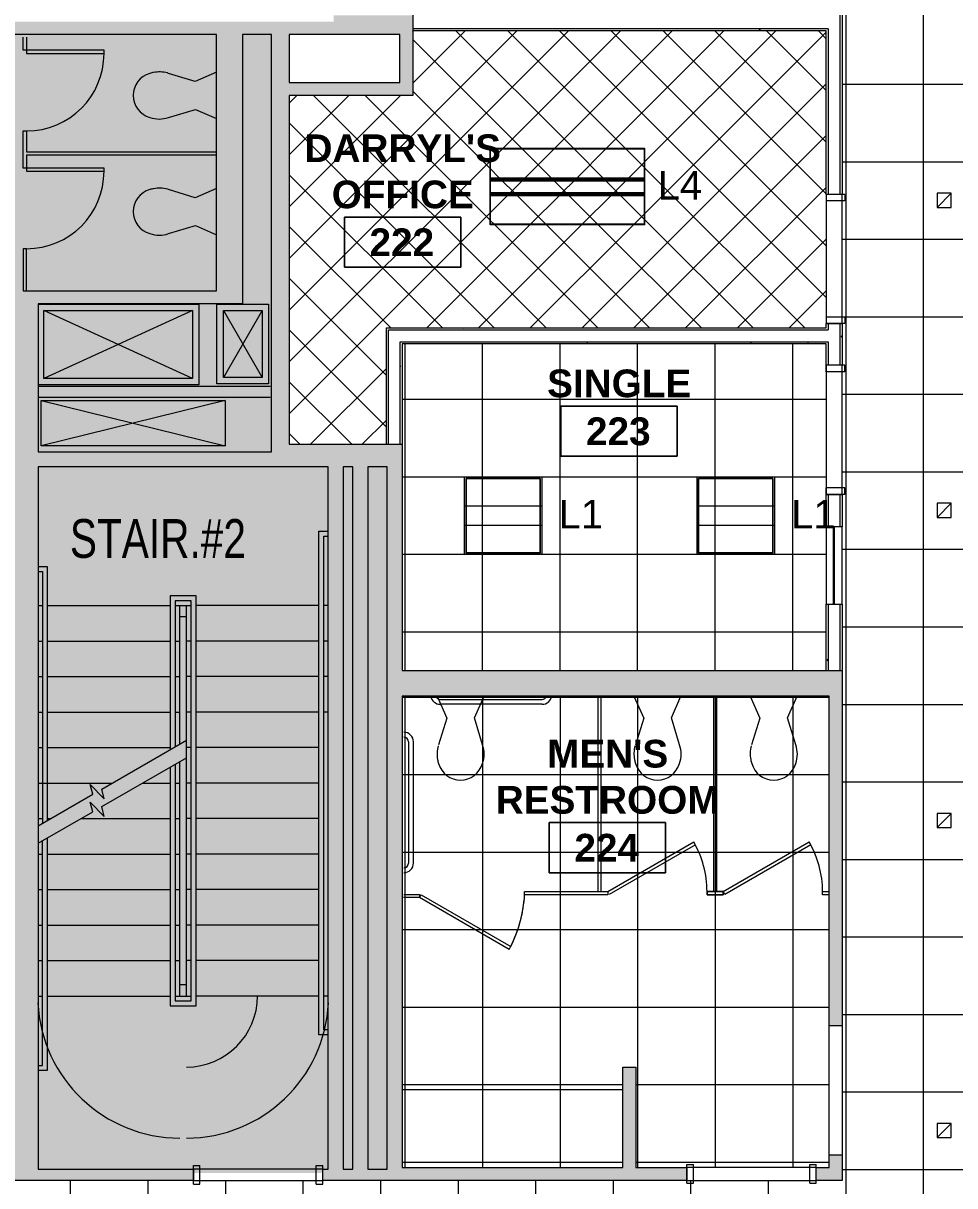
# Model space of a CAD drawing. Header units: inches. Extents: x -24 to 3083, y 122 to 13691.
# Drawn here: x 2252.3 to 2540.6, y 12639.7 to 12999.6 of the extents above; entities that cross this region are included whole.
import ezdxf

# ---------------------------------------------------------------- set-up
doc = ezdxf.new("R2010")
doc.units = ezdxf.units.IN
doc.header["$MEASUREMENT"] = 0
for name, color, linetype, lineweight in [('X2$0$A-AREA-IDEN', 2, 'Continuous', 9), ('X2$0$A-CLNG-PATT', 13, 'Continuous', 13), ('X2$0$A-DETL', 90, 'Continuous', 13), ('X2$0$A-DETL-GENF', 92, 'Continuous', 9), ('X2$0$A-DOOR', 31, 'Continuous', 13), ('X2$0$A-DOOR-FRAM', 31, 'Continuous', 20), ('X2$0$A-GLAZ', 151, 'Continuous', 13), ('X2$0$A-Plmb', 7, 'Continuous', 9), ('X2$0$A-WALL', 113, 'Continuous', 13), ('X2$0$A-WALL-PATT', 111, 'Continuous', 13), ('X2$0$E-LITE-EQPM', 33, 'Continuous', 9), ('X2$0$E-LITE-EQPM-IDEN', 33, 'Continuous', 9), ('X2$0$I-WALL', 2, 'Continuous', 9), ('X2$0$Plaza America BA02$0$17', 7, 'Continuous', 9), ('X2$0$Plaza America BA02$0$51', 7, 'Continuous', 9), ('X2$0$Plaza America_Tower 1_2nd Floor -REVIT_dwg', 8, 'Continuous', 9)]:
    doc.layers.add(name, color=color, linetype=linetype, lineweight=lineweight)
doc.styles.add('X2$0$Arial', font='arial.ttf', dxfattribs={"width": 0.75, "height": 12})
doc.styles.add('X2$0$Arial_3', font='arial.ttf', dxfattribs={"height": 8.851796})
doc.styles.add('X2$0$Swis721 Lt BT_B', font='', dxfattribs={"height": 8.583975})
doc.styles.get('X2$0$Swis721 Lt BT_B').set_extended_font_data('Swis721 Lt BT', bold=True)
pattern_1 = [(0, (0, 0), (30.72, 7.68), [1.267, -21.773, 1.267, -21.773, -122.88]), (0, (0, 0), (30.72, 7.68), [-46.08, 1.267, -44.813, 1.267, -21.773, -53.76]), (0, (0, 0), (30.72, 7.68), [-115.2, 1.267, -14.093, 1.267, -37.133]), (120, (11.52, 3.84), (-22.0110751, 22.7643004), [1.267, -21.773, 1.267, -21.773, -122.88]), (120, (11.52, 3.84), (-22.0110751, 22.7643004), [-46.08, 1.267, -44.813, 1.267, -21.773, -53.76]), (120, (11.52, 3.84), (-22.0110751, 22.7643004), [-115.2, 1.267, -14.093, 1.267, -37.133]), (240, (15.36, 19.2), (-8.7089249, -30.4443004), [1.267, -21.773, 1.267, -21.773, -122.88]), (240, (15.36, 19.2), (-8.7089249, -30.4443004), [-46.08, 1.267, -44.813, 1.267, -21.773, -53.76]), (240, (15.36, 19.2), (-8.7089249, -30.4443004), [-115.2, 1.267, -14.093, 1.267, -37.133])]

# ---------------------------------------------------------------- blocks, each defined once
blk = doc.blocks.new('X2$0$Plaza America_Tower 1_2nd Floor -REVIT_dwg_Plaza America BA02$0$TOILET-5252964-FIRST FLOOR')
at = {"layer": 'X2$0$A-Plmb', "color": 253, "flags": 128}
for points in [[(27253.72, 12984.46), (27247.12, 12981.53), (27238.89, 12984.1)], [(27238.89, 12970.45), (27247.27, 12972.95), (27253.72, 12970.09)]]:
    blk.add_lwpolyline(points, dxfattribs=at)
at = {"layer": 'X2$0$A-Plmb', "color": 253}
for centre, major_axis, start_param, end_param in [((27235.06, 12977.27), (7.09, 0), 1.852726, 3.141606), ((27234.85, 12979.3), (5.1, 0), 1.683696, 1.923896), ((27236.11, 12975.64), (8.91, 0), 1.297521, 1.778359), ((27237.49, 12980.42), (3.94, 0), 1.208173, 1.305842), ((27235.06, 12977.27), (-7.09, 0), 6.283179, 7.572055), ((27236.02, 12978.42), (8.48, 0), 4.359369, 5.057163)]:
    blk.add_ellipse(centre, major_axis=major_axis, ratio=0.99924, start_param=start_param, end_param=end_param, dxfattribs=at)
blk = doc.blocks.new('X2$0$Plaza America_Tower 1_2nd Floor -REVIT_dwg_Plaza America BA02$0$TOILET-5252979-FIRST FLOOR')
at = {"layer": 'X2$0$A-Plmb', "color": 253, "flags": 128}
for points in [[(27253.72, 12948.49), (27247.12, 12945.56), (27238.89, 12948.13)], [(27238.89, 12934.48), (27247.27, 12936.98), (27253.72, 12934.12)]]:
    blk.add_lwpolyline(points, dxfattribs=at)
at = {"layer": 'X2$0$A-Plmb', "color": 253}
for centre, major_axis, start_param, end_param in [((27235.06, 12941.3), (7.09, 0), 1.852726, 3.141606), ((27234.85, 12943.33), (5.1, 0), 1.683696, 1.923896), ((27236.11, 12939.67), (8.91, 0), 1.297521, 1.778359), ((27237.49, 12944.45), (3.94, 0), 1.208173, 1.305842), ((27235.06, 12941.3), (-7.09, 0), 6.283179, 7.572055), ((27236.02, 12942.45), (8.48, 0), 4.359369, 5.057163)]:
    blk.add_ellipse(centre, major_axis=major_axis, ratio=0.99924, start_param=start_param, end_param=end_param, dxfattribs=at)
blk = doc.blocks.new('X2$0$Plaza America_Tower 1_2nd Floor -REVIT_dwg-5250115-FIRST FLOOR')
at = {"layer": 'X2$0$A-Plmb', "color": 253, "flags": 128}
for points in [[(27194.92, 12995.26), (27194.92, 12990.26), (27218.91, 12990.26), (27218.91, 12991.26), (27193.92, 12991.26), (27193.92, 12995.26)], [(27253.72, 12958.79), (27194.92, 12958.79), (27194.92, 12953.79), (27218.91, 12953.79), (27218.91, 12954.79), (27193.92, 12954.79), (27193.92, 12966.28), (27194.92, 12966.28), (27194.92, 12959.79), (27253.72, 12959.79)], [(27194.92, 12916.76), (27194.92, 12929.81), (27193.92, 12929.81), (27193.92, 12916.76)]]:
    blk.add_lwpolyline(points, dxfattribs=at)
at = {"layer": 'X2$0$A-Plmb', "color": 253}
for centre in [(27194.92, 12990.26), (27194.92, 12953.79)]:
    blk.add_ellipse(centre, major_axis=(24, 0), ratio=0.99924, start_param=4.712389, end_param=6.283185, dxfattribs=at)
at = {"layer": 'X2$0$Plaza America BA02$0$17', "color": 253}
for p, q in [((27198.54, 12912.65), (27248.29, 12912.65)), ((27246.29, 12889.67), (27200.3, 12910.65)), ((27255.86, 12910.65), (27267.86, 12889.94)), ((27199.42, 12882.79), (27256.41, 12868.8)), ((27239.41, 12822.34), (27239.41, 12774.74)), ((27198.54, 12819.34), (27199.92, 12819.34)), ((27201.42, 12819.34), (27239.41, 12819.34)), ((27240.91, 12819.34), (27245.91, 12819.34)), ((27242.41, 12776.47), (27242.41, 12819.34)), ((27244.41, 12698.44), (27244.41, 12819.34)), ((27285.41, 12819.34), (27247.41, 12819.34)), ((27288.29, 12819.34), (27286.91, 12819.34)), ((27244.41, 12815.84), (27242.41, 12815.84)), ((27198.54, 12808.35), (27199.92, 12808.35)), ((27201.42, 12808.35), (27239.41, 12808.35)), ((27240.91, 12808.35), (27242.41, 12808.35)), ((27245.91, 12808.35), (27244.41, 12808.35)), ((27285.41, 12808.35), (27247.41, 12808.35)), ((27288.29, 12808.35), (27286.91, 12808.35)), ((27198.54, 12797.36), (27199.92, 12797.36)), ((27201.42, 12797.36), (27239.41, 12797.36)), ((27240.91, 12797.36), (27242.41, 12797.36)), ((27245.91, 12797.36), (27244.41, 12797.36)), ((27285.41, 12797.36), (27247.41, 12797.36)), ((27288.29, 12797.36), (27286.91, 12797.36)), ((27198.54, 12786.37), (27199.92, 12786.37)), ((27201.42, 12786.37), (27239.41, 12786.37)), ((27240.91, 12786.37), (27242.41, 12786.37)), ((27245.91, 12786.37), (27244.41, 12786.37)), ((27285.41, 12786.37), (27247.41, 12786.37)), ((27288.29, 12786.37), (27286.91, 12786.37)), ((27198.54, 12775.37), (27199.92, 12775.37)), ((27201.42, 12775.37), (27239.41, 12775.37)), ((27245.91, 12775.37), (27244.41, 12775.37)), ((27285.41, 12775.37), (27247.41, 12775.37)), ((27242.41, 12698.44), (27242.41, 12771.04)), ((27198.54, 12764.38), (27221.46, 12764.38)), ((27230.87, 12764.38), (27239.41, 12764.38)), ((27240.91, 12764.38), (27242.41, 12764.38)), ((27245.91, 12764.38), (27244.41, 12764.38)), ((27285.41, 12764.38), (27247.41, 12764.38)), ((27198.54, 12753.39), (27199.92, 12753.39)), ((27201.42, 12753.39), (27202.41, 12753.39)), ((27211.82, 12753.39), (27239.41, 12753.39)), ((27240.91, 12753.39), (27242.41, 12753.39)), ((27245.91, 12753.39), (27244.41, 12753.39)), ((27285.41, 12753.39), (27247.41, 12753.39)), ((27198.54, 12742.4), (27199.92, 12742.4)), ((27201.42, 12742.4), (27239.41, 12742.4)), ((27240.91, 12742.4), (27242.41, 12742.4)), ((27245.91, 12742.4), (27244.41, 12742.4)), ((27285.41, 12742.4), (27247.41, 12742.4)), ((27198.54, 12731.41), (27199.92, 12731.41)), ((27201.42, 12731.41), (27239.41, 12731.41)), ((27240.91, 12731.41), (27242.41, 12731.41)), ((27245.91, 12731.41), (27244.41, 12731.41)), ((27285.41, 12731.41), (27247.41, 12731.41)), ((27198.54, 12720.42), (27199.92, 12720.42)), ((27201.42, 12720.42), (27239.41, 12720.42)), ((27240.91, 12720.42), (27242.41, 12720.42)), ((27245.91, 12720.42), (27244.41, 12720.42)), ((27285.41, 12720.42), (27247.41, 12720.42)), ((27198.54, 12709.43), (27199.92, 12709.43)), ((27201.42, 12709.43), (27239.41, 12709.43)), ((27240.91, 12709.43), (27242.41, 12709.43)), ((27245.91, 12709.43), (27244.41, 12709.43)), ((27285.41, 12709.43), (27247.41, 12709.43)), ((27244.41, 12701.93), (27242.41, 12701.93)), ((27198.54, 12698.44), (27199.92, 12698.44)), ((27201.42, 12698.44), (27239.41, 12698.44)), ((27240.91, 12698.44), (27245.91, 12698.44)), ((27285.41, 12698.44), (27247.41, 12698.44)), ((27288.29, 12698.44), (27286.91, 12698.44))]:
    blk.add_line(p, q, dxfattribs=at)
at = {"layer": 'X2$0$Plaza America BA02$0$17', "color": 253, "flags": 128}
for points in [[(27248.29, 12912.65), (27248.29, 12887.67), (27198.54, 12887.67)], [(27246.29, 12910.65), (27246.29, 12889.67), (27200.3, 12889.67), (27200.3, 12910.65), (27246.29, 12910.65), (27200.3, 12889.67)], [(27267.86, 12910.65), (27255.86, 12889.94), (27255.86, 12910.65), (27267.86, 12910.65), (27267.86, 12889.94), (27255.86, 12889.94)], [(27256.41, 12882.79), (27199.42, 12868.8), (27199.42, 12882.79), (27256.41, 12882.79), (27256.41, 12868.8), (27199.42, 12868.8)], [(27288.29, 12686.45), (27285.41, 12686.45), (27285.41, 12842.32), (27288.29, 12842.32)], [(27288.29, 12687.94), (27286.91, 12687.94), (27286.91, 12840.82), (27288.29, 12840.82)], [(27201.42, 12752.82), (27201.42, 12831.33), (27198.54, 12831.33)], [(27198.54, 12829.83), (27199.92, 12829.83), (27199.92, 12751.95)], [(27239.41, 12769.31), (27239.41, 12695.44), (27247.41, 12695.44), (27247.41, 12822.34), (27239.41, 12822.34)], [(27240.91, 12770.18), (27240.91, 12696.94), (27245.91, 12696.94), (27245.91, 12820.84), (27240.91, 12820.84), (27240.91, 12775.6)], [(27198.54, 12751.16), (27215.41, 12760.89), (27214.61, 12763.89), (27219, 12759.5), (27218.2, 12762.5), (27244.41, 12777.62)], [(27198.54, 12745.73), (27215.41, 12755.46), (27214.61, 12758.46), (27219, 12754.07), (27218.2, 12757.07), (27244.41, 12772.19)], [(27198.54, 12675.45), (27201.42, 12675.45), (27201.42, 12747.39)], [(27198.54, 12676.95), (27199.92, 12676.95), (27199.92, 12746.52)]]:
    blk.add_lwpolyline(points, dxfattribs=at)
blk.add_lwpolyline([(27253.86, 12887.95), (27253.86, 12912.65), (27269.86, 12912.65), (27269.86, 12887.95)], close=True, dxfattribs=at)
at = {"layer": 'X2$0$Plaza America BA02$0$17', "color": 253}
for centre, major_axis, start_param, end_param in [((27244.41, 12698.44), (22, 0), 4.712389, 6.283185), ((27242.41, 12698.44), (44, 0), 3.188724, 4.712389), ((27244.41, 12698.44), (44, 0), 4.712389, 6.23605)]:
    blk.add_ellipse(centre, major_axis=major_axis, ratio=0.99924, start_param=start_param, end_param=end_param, dxfattribs=at)
for name in ['X2$0$Plaza America_Tower 1_2nd Floor -REVIT_dwg_Plaza America BA02$0$TOILET-5252964-FIRST FLOOR', 'X2$0$Plaza America_Tower 1_2nd Floor -REVIT_dwg_Plaza America BA02$0$TOILET-5252979-FIRST FLOOR']:
    blk.add_blockref(name, (0, 0))
at = {"layer": 'X2$0$Plaza America BA02$0$51', "insert": (27208.34, 12846.1), "char_height": 12, "width": 64.2704, "attachment_point": 1, "line_spacing_factor": 0.938532, "style": 'X2$0$Arial'}
blk.add_mtext('STAIR.#2', dxfattribs=at)
blk = doc.blocks.new('X2$0$Single Flush - OTJ_SOLIDFLUSH_ALUM-4757488-FIRST FLOOR')
at = {"layer": 'X2$0$A-DOOR-FRAM', "color": 8}
for p, q in [((-20, -2.875), (-20, 2.875)), ((-20, 2.875), (-18, 2.875)), ((-18, -2.875), (-18, 2.875)), ((18.000004, -2.875), (18.000004, 2.875)), ((18.000004, 2.875), (20.000004, 2.875)), ((20.000004, -2.875), (20.000004, 2.875)), ((-20, -2.875), (-18, -2.875)), ((18.000004, -2.875), (20.000004, -2.875))]:
    blk.add_line(p, q, dxfattribs=at)
blk = doc.blocks.new('X2$0$Single Flush - OTJ_SOLIDFLUSH_ALUM-4900816-FIRST FLOOR')
at = {"layer": 'X2$0$A-DOOR-FRAM'}
for p, q in [((-20, -3.3125), (-20, 2.4375)), ((-20, 2.4375), (-18, 2.4375)), ((-18, -3.3125), (-18, 2.4375)), ((18.000004, -3.3125), (18.000004, 2.4375)), ((18.000004, 2.4375), (20.000004, 2.4375)), ((20.000004, -3.3125), (20.000004, 2.4375)), ((-20, -3.3125), (-18, -3.3125)), ((18.000004, -3.3125), (20.000004, -3.3125))]:
    blk.add_line(p, q, dxfattribs=at)
blk = doc.blocks.new('X2$0$Frameless opening with glazing - 24_ x 96_-4900874-FIRST FLOOR')
at = {"layer": 'X2$0$A-GLAZ', "lineweight": 30}
blk.add_line((-13.5, 0.0625), (10.5, 0.0625), dxfattribs=at)
blk = doc.blocks.new('X2$0$Single Flush - OTJ_SOLIDFLUSH_ALUM-4900275-FIRST FLOOR')
at = {"layer": 'X2$0$A-DOOR-FRAM'}
for p, q in [((-20, 3.3125), (-20, -2.4375)), ((-20, 3.3125), (-18, 3.3125)), ((-18, 3.3125), (-18, -2.4375)), ((18.000004, 3.3125), (18.000004, -2.4375)), ((18.000004, 3.3125), (20.000004, 3.3125)), ((20.000004, 3.3125), (20.000004, -2.4375)), ((-20, -2.4375), (-18, -2.4375)), ((18.000004, -2.4375), (20.000004, -2.4375))]:
    blk.add_line(p, q, dxfattribs=at)
blk = doc.blocks.new('X2$0$Single Flush - OTJ_SOLIDFLUSH_ALUM-5252930-FIRST FLOOR')
at = {"layer": 'X2$0$A-DOOR-FRAM'}
for p, q in [((-20, -2.875), (-20, 2.875)), ((-20, 2.875), (-18, 2.875)), ((-18, -2.875), (-18, 2.875)), ((18.000004, -2.875), (18.000004, 2.875)), ((18.000004, 2.875), (20.000004, 2.875)), ((20.000004, -2.875), (20.000004, 2.875)), ((-20, -2.875), (-18, -2.875)), ((18.000004, -2.875), (20.000004, -2.875))]:
    blk.add_line(p, q, dxfattribs=at)
blk = doc.blocks.new('X2$0$L-Ceiling Light - Linear Box - 2_x2_-4960925-FIRST FLOOR')
at = {"layer": 'X2$0$E-LITE-EQPM'}
for p, q in [((-12, -12), (-12, 12)), ((-12, 12), (12, 12)), ((-12, -12), (-12, 12)), ((-12, 12), (12, 12)), ((-11.5, -11.5), (-11.5, 11.5)), ((-11.5, 11.5), (11.5, 11.5)), ((11.5, 11.5), (-11.5, 11.5)), ((-11.5, 11.5), (-11.5, -11.5)), ((11.5, 11.5), (11.5, -11.5)), ((11.5, -11.5), (11.5, 11.5)), ((12, 12), (12, -12)), ((12, 12), (12, -12)), ((-12, 3), (12, 3)), ((-12, -3), (12, -3)), ((12, -12), (-12, -12)), ((12, -12), (-12, -12)), ((11.5, -11.5), (-11.5, -11.5)), ((-11.5, -11.5), (11.5, -11.5))]:
    blk.add_line(p, q, dxfattribs=at)
blk = doc.blocks.new('X2$0$L-Recessed-Axis-Plano - 2 X 4-4550867-FIRST FLOOR')
at = {"layer": 'X2$0$E-LITE-EQPM'}
for p, q in [((-23.91, -11.88), (-23.91, 11.87)), ((-23.91, 11.87), (23.91, 11.87)), ((23.88, 11.56), (-23.87, 11.56)), ((-23.87, 11.56), (-23.87, 2.55)), ((23.88, 2.55), (23.88, 11.56)), ((23.91, 11.87), (23.91, -11.88)), ((-23.87, 2.74), (23.88, 2.74)), ((-23.87, 2.56), (-23.87, 2.49)), ((-23.87, 2.56), (23.88, 2.56)), ((-23.87, 2.49), (-23.87, 2.05)), ((-23.87, 2.49), (23.88, 2.49)), ((-23.87, 2.05), (-23.87, 1.83)), ((-23.87, 2.05), (23.88, 2.05)), ((-23.87, 1.83), (-23.87, -1.83)), ((-23.87, 1.83), (23.88, 1.83)), ((23.88, 2.49), (23.88, 2.56)), ((23.88, 2.05), (23.88, 2.49)), ((23.88, 1.83), (23.88, 2.05)), ((23.88, -1.83), (23.88, 1.83)), ((-23.87, -1.83), (-23.87, -2.05)), ((-23.87, -1.83), (23.88, -1.83)), ((-23.87, -2.05), (-23.87, -2.49)), ((-23.87, -2.05), (23.88, -2.05)), ((-23.87, -2.49), (-23.87, -2.56)), ((23.88, -2.49), (-23.87, -2.49)), ((-23.87, -2.55), (-23.87, -11.56)), ((-23.87, -2.56), (23.88, -2.56)), ((-23.87, -2.74), (23.88, -2.74)), ((23.88, -2.05), (23.88, -1.83)), ((23.88, -2.49), (23.88, -2.05)), ((23.88, -2.56), (23.88, -2.49)), ((23.88, -11.56), (23.88, -2.55)), ((23.91, -11.88), (-23.91, -11.88)), ((-23.87, -11.56), (23.88, -11.56))]:
    blk.add_line(p, q, dxfattribs=at)
blk = doc.blocks.new('X2$0$L-Recessed Square Downlight - 4_  black trim-5264487-FIRST FLOOR')
at = {"layer": 'X2$0$E-LITE-EQPM'}
for p, q in [((-2.1875, -2.1875), (-2.1875, 2.1875)), ((-2.1875, 2.1875), (2.1875, 2.1875)), ((-2.1875, 2.1875), (2.1875, -2.1875)), ((2.1875, 2.1875), (2.1875, -2.1875)), ((2.1875, -2.1875), (-2.1875, -2.1875))]:
    blk.add_line(p, q, dxfattribs=at)
blk = doc.blocks.new('X2$0$Room Tag - Room Name and Number-3379422-FIRST FLOOR')
at = {"layer": 'X2$0$A-AREA-IDEN'}
for p, q in [((-0.1881, -0.1636), (-0.1881, -0.0018)), ((-0.1881, -0.0018), (0.1869, -0.0018)), ((0.1869, -0.0018), (-0.1881, -0.0018)), ((-0.1881, -0.0018), (-0.1881, -0.1636)), ((0.1869, -0.0018), (0.1869, -0.1636)), ((0.1869, -0.1636), (0.1869, -0.0018)), ((0.1869, -0.1636), (-0.1881, -0.1636)), ((-0.1881, -0.1636), (0.1869, -0.1636))]:
    blk.add_line(p, q, dxfattribs=at)
blk = doc.blocks.new('X2')
at = {"layer": 'X2$0$A-CLNG-PATT'}
h = blk.add_hatch(dxfattribs=at)
h.set_pattern_fill('FP2_76', color=256, style=0, pattern_type=2)
h.set_pattern_definition([(90, (27154.966, 12956.726), (24, -1e-15), []), (0, (27154.966, 12956.726), (0, -24), [])])
h.paths.add_polyline_path([(27306.16, 12548.67), (27384.86, 12548.67), (27384.86, 12580.98), (27510.37, 12580.98), (27510.37, 13324.8), (27510.24, 13324.8), (27510.24, 13356.11), (26778.81, 13356.11), (26778.81, 13300.99), (27447.32, 13300.99), (27447.32, 12641.36), (26764.63, 12641.36), (26773.57, 12580.98), (27300.86, 12580.98), (27300.86, 12548.67)], flags=0)
h = blk.add_hatch(dxfattribs=at)
h.set_pattern_fill('FP2_61', color=256, style=0, pattern_type=2)
h.set_pattern_definition([(45, (0, 0), (-8.012227, 8.012227), []), (135, (0, 0), (-8.012227, -8.012227), [])])
h.paths.add_polyline_path([(27292.91, 12869.26), (27306.3, 12869.26), (27306.3, 12905.26), (27442.44, 12905.26), (27442.44, 12997.24), (27314.47, 12997.24), (27314.47, 12977.26), (27276.22, 12977.26), (27276.22, 12869.26), (27288.29, 12869.26)], flags=0)
h.paths.add_polyline_path([(27380.2, 12937.17), (27338.41, 12937.17), (27338.44, 12960.92), (27386.23, 12960.92), (27386.19, 12937.17), (27385.74, 12937.17)], flags=0)
h.paths.add_polyline_path([(27385.18, 12937.48), (27386.19, 12937.48), (27386.19, 12946.31), (27338.44, 12946.31), (27338.44, 12937.48), (27380.2, 12937.48)], flags=0)
h.paths.add_polyline_path([(27339.42, 12947.22), (27386.19, 12947.22), (27386.19, 12950.87), (27338.44, 12950.87), (27338.44, 12947.22)], flags=0)
h.paths.add_polyline_path([(27385.31, 12951.78), (27386.19, 12951.78), (27386.19, 12960.61), (27338.44, 12960.61), (27338.44, 12951.78), (27380.2, 12951.78)], flags=0)
h = blk.add_hatch(dxfattribs=at)
h.set_pattern_fill('FP2_26', color=256, style=0, pattern_type=2)
h.set_pattern_definition([(180, (27378.452, 12835.187), (3e-15, 24), []), (90, (27378.452, 12835.187), (24, -1e-15), [])])
h.paths.add_polyline_path([(27442.44, 12799.26), (27442.44, 12900.39), (27311.18, 12900.39), (27311.18, 12799.26), (27380.2, 12799.26)], flags=0)
h = blk.add_hatch(dxfattribs=at)
h.set_pattern_fill('FP2_27', color=256, style=0, pattern_type=2)
h.set_pattern_definition([(90, (27378.546, 12718.993), (24, -1e-15), []), (0, (27378.546, 12718.993), (0, -24), [])])
h.paths.add_polyline_path([(27439.32, 12645.36), (27443.32, 12645.36), (27443.32, 12791.26), (27311.18, 12791.26), (27311.18, 12645.36), (27379.51, 12645.36), (27379.51, 12676.38), (27383.51, 12676.38), (27383.51, 12645.36), (27399.32, 12645.36)], flags=0)
at = {"layer": 'X2$0$A-DETL-GENF'}
h = blk.add_hatch(color=9, dxfattribs=at)
h.paths.add_polyline_path([(27246.6, 12643.67), (27286.6, 12643.67), (27286.6, 12644.86), (27288.29, 12644.86), (27288.29, 12862.26), (27198.54, 12862.26), (27198.54, 12644.86), (27246.6, 12644.86)], flags=0)
h.paths.add_polyline_path([(26980.32, 12643.67), (27050.32, 12643.67), (27050.32, 12659.84), (27089.92, 12659.84), (27089.92, 12683.41), (27093.42, 12683.41), (27093.42, 12644.86), (27193.92, 12644.86), (27193.92, 12726.41), (27189.92, 12726.41), (27189.92, 12733.41), (27193.92, 12733.41), (27193.92, 12916.76), (27253.72, 12916.76), (27253.72, 12996.11), (27073.92, 12996.11), (27073.92, 12862.87), (27133.92, 12862.87), (27133.92, 12859.37), (27097.92, 12859.37), (27097.92, 12733.41), (27144.92, 12733.41), (27144.92, 12726.41), (27093.42, 12726.41), (27093.42, 12723.41), (27089.92, 12723.41), (27089.92, 12757.39), (27088.42, 12757.39), (27088.42, 12760.89), (27089.92, 12760.89), (27089.92, 12859.37), (27047.92, 12859.37), (27047.92, 12814.88), (27044.42, 12814.88), (27044.42, 12859.37), (26991.69, 12859.37), (26991.69, 12771.38), (27044.42, 12771.38), (27044.42, 12774.88), (27047.92, 12774.88), (27047.92, 12760.89), (27048.42, 12760.89), (27048.42, 12757.39), (26980.32, 12757.36), (26980.32, 12734.57), (26976.82, 12734.57), (26976.82, 12757.36), (26976.19, 12757.39), (26976.19, 12784.36), (26971.67, 12784.36), (26971.67, 12788.36), (26988.19, 12788.36), (26988.19, 12862.87), (27049.92, 12862.87), (27049.92, 12996.11), (26900.43, 12996.11), (26900.43, 12815.84), (26895.43, 12815.84), (26895.43, 12788.36), (26931.67, 12788.36), (26931.67, 12784.36), (26895.43, 12784.36), (26895.43, 12765.13), (26883.43, 12765.13), (26883.43, 12692.32), (26976.82, 12692.32), (26976.82, 12694.57), (26980.32, 12694.57), (26980.32, 12645.98)], flags=0)
h.paths.add_polyline_path([(27052.32, 12643.67), (27089.92, 12643.67), (27089.92, 12657.84), (27052.32, 12657.84), (27052.32, 12644.86)], flags=0)
h.paths.add_polyline_path([(27293.29, 12644.86), (27295.95, 12644.86), (27295.95, 12862.26), (27292.91, 12862.26), (27292.91, 12644.86)], flags=0)
h.paths.add_polyline_path([(27300.58, 12644.86), (27306.55, 12644.86), (27306.55, 12862.26), (27300.58, 12862.26), (27300.58, 12676.51)], flags=0)
h.paths.add_polyline_path([(26810.83, 12645.98), (26879.93, 12645.98), (26879.93, 12765.13), (26780.35, 12765.13), (26780.35, 12732.42), (26775.35, 12732.42), (26775.35, 12690.92), (26780.35, 12690.92), (26780.35, 12645.98), (26794.69, 12645.98)], flags=0)
h.paths.add_polyline_path([(26883.43, 12645.98), (26976.82, 12645.98), (26976.82, 12656.84), (26883.43, 12656.84), (26883.43, 12646.14)], flags=0)
h.paths.add_polyline_path([(26976.82, 12660.34), (26976.82, 12688.82), (26883.43, 12688.82), (26883.43, 12660.34), (26945.65, 12660.34)], flags=0)
h.paths.add_polyline_path([(27036.44, 12762.39), (27036.44, 12766.38), (26991.69, 12766.38), (26991.69, 12762.39), (27032.56, 12762.39)], flags=0)
h.paths.add_polyline_path([(26098.47, 12767.11), (26110.71, 12767.11), (26110.71, 12996.11), (26095.35, 12996.11), (26095.35, 12767.11)], flags=0)
h.paths.add_polyline_path([(26201.96, 12767.11), (26205.33, 12767.11), (26205.33, 12996.11), (26159.42, 12996.11), (26159.42, 12999.11), (26119.42, 12999.11), (26119.42, 12996.11), (26115.33, 12996.11), (26115.35, 12767.11), (26201.66, 12767.11)], flags=0)
h.paths.add_polyline_path([(26337.27, 12767.11), (26439.82, 12767.11), (26439.82, 12789.09), (26502.07, 12789.09), (26502.07, 12843.66), (26462.69, 12843.66), (26462.69, 12913.61), (26502.07, 12913.61), (26502.07, 12971.12), (26439.32, 12971.12), (26439.32, 12990.11), (26374.31, 12990.11), (26374.31, 12915.83), (26312.85, 12915.83), (26312.85, 12767.11), (26336.02, 12767.11)], flags=0)
h.paths.add_polyline_path([(26243.33, 12767.11), (26308.85, 12767.11), (26308.85, 12813.56), (26233.14, 12813.56), (26233.14, 12767.11), (26241.58, 12767.11)], flags=0)
h.paths.add_polyline_path([(26461.8, 12767.11), (26502.07, 12767.11), (26502.07, 12785.09), (26443.82, 12785.09), (26443.82, 12767.11)], flags=0)
h.paths.add_polyline_path([(26229.64, 12767.11), (26229.64, 12813.56), (26209.96, 12813.56), (26209.96, 12767.11)], flags=0)
h.paths.add_polyline_path([(26780.35, 12775.13), (26881.43, 12775.13), (26881.43, 12878.23), (26780.35, 12878.23), (26780.35, 12849.04), (26775.35, 12849.04), (26775.35, 12807.54), (26780.35, 12807.54), (26780.35, 12794.48)], flags=0)
h.paths.add_polyline_path([(26612.74, 12776.11), (26613.35, 12776.11), (26613.35, 12808.86), (26619.35, 12808.86), (26619.35, 12850.36), (26613.35, 12850.36), (26613.35, 12878.07), (26523.82, 12878.07), (26523.82, 12776.11), (26612.11, 12776.11)], flags=0)
h.paths.add_polyline_path([(26520.32, 12776.11), (26520.32, 12990.11), (26512.07, 12990.11), (26512.07, 12776.11)], flags=0)
h.paths.add_polyline_path([(26211.74, 12817.56), (26308.85, 12817.56), (26308.85, 12937.11), (26312.85, 12937.11), (26312.85, 12921.83), (26368.31, 12921.83), (26368.31, 12990.11), (26349.82, 12990.11), (26349.82, 12980.62), (26312.85, 12980.62), (26312.85, 12977.11), (26308.85, 12977.11), (26308.85, 12996.11), (26291.85, 12996.11), (26291.85, 12999.11), (26251.85, 12999.11), (26251.85, 12996.11), (26209.96, 12996.11), (26209.96, 12817.56)], flags=0)
h.paths.add_polyline_path([(26502.07, 12847.66), (26502.07, 12909.61), (26466.69, 12909.61), (26466.69, 12847.66), (26494.37, 12847.66)], flags=0)
h.paths.add_polyline_path([(27066.92, 12862.87), (27066.92, 12996.11), (27056.92, 12996.11), (27056.92, 12862.87)], flags=0)
h.paths.add_polyline_path([(27198.54, 12866.89), (27270.72, 12866.89), (27270.72, 12996.11), (27261.72, 12996.11), (27261.72, 12912.76), (27198.54, 12912.76), (27198.54, 12885.78)], flags=0)
h.paths.add_polyline_path([(26523.82, 12882.07), (26613.35, 12882.07), (26613.35, 12911.36), (26619.35, 12911.36), (26619.35, 12952.86), (26613.35, 12952.86), (26613.35, 12984.11), (26615.35, 12984.11), (26615.35, 12990.11), (26523.82, 12990.11), (26523.82, 12909.73)], flags=0)
h.paths.add_polyline_path([(26781.82, 12882.23), (26881.43, 12882.23), (26881.43, 12986.11), (26780.35, 12986.11), (26780.35, 12957.77), (26775.35, 12957.77), (26775.35, 12916.27), (26780.35, 12916.27), (26780.35, 12882.23)], flags=0)
h.paths.add_polyline_path([(26443.32, 12975.12), (26502.07, 12975.12), (26502.07, 12990.11), (26443.32, 12990.11)], flags=0)
h.paths.add_polyline_path([(26312.85, 12985.62), (26334.32, 12985.62), (26334.32, 12988.61), (26312.85, 12988.61)], flags=0)
h.paths.add_polyline_path([(26334.32, 12993.61), (26334.32, 12999.11), (26312.85, 12999.11), (26312.85, 12993.61), (26317.02, 12993.61)], flags=0)
at = {"layer": 'X2$0$A-WALL-PATT', "lineweight": 9}
h = blk.add_hatch(dxfattribs=at)
h.set_pattern_fill('FP2_1', color=256, style=0, pattern_type=2)
h.set_pattern_definition(pattern_1)
h.paths.add_polyline_path([(27442.44, 12799.26), (27443.07, 12799.26), (27443.07, 12819.74), (27442.44, 12819.74)], flags=0)
h.paths.add_polyline_path([(27442.44, 12843.74), (27443.07, 12843.74), (27443.07, 12853.74), (27442.44, 12853.74), (27442.44, 12853.47)], flags=0)
h.paths.add_polyline_path([(27442.44, 12893.74), (27443.07, 12893.74), (27443.07, 12901.01), (27442.44, 12901.01), (27442.44, 12900.39)], flags=0)
h.paths.add_polyline_path([(27442.44, 12904.64), (27443.07, 12904.64), (27443.07, 12906.62), (27442.44, 12906.62), (27442.44, 12905.26)], flags=0)
h.paths.add_polyline_path([(27443.07, 12946.62), (27443.07, 12997.86), (27442.44, 12997.86), (27442.44, 12946.62)], flags=0)
h.paths.add_polyline_path([(27443.07, 13001.49), (27443.07, 13069.61), (27442.44, 13069.61), (27442.44, 13001.49), (27442.81, 13001.49)], flags=0)
h.paths.add_polyline_path([(27443.07, 13093.61), (27443.07, 13103.61), (27442.44, 13103.61), (27442.44, 13093.61)], flags=0)
h.paths.add_polyline_path([(27442.44, 13143.61), (27443.07, 13143.61), (27443.07, 13148.23), (27442.44, 13148.23), (27442.44, 13146.81)], flags=0)
h.paths.add_polyline_path([(27443.07, 13151.86), (27443.07, 13156.48), (27442.44, 13156.48), (27442.44, 13151.86)], flags=0)
h = blk.add_hatch(dxfattribs=at)
h.set_pattern_fill('FP2_1', color=256, style=0, pattern_type=2)
h.set_pattern_definition(pattern_1)
h.paths.add_polyline_path([(27446.69, 12799.26), (27447.32, 12799.26), (27447.32, 12819.74), (27446.69, 12819.74)], flags=0)
h.paths.add_polyline_path([(27447.32, 12843.74), (27447.32, 12853.74), (27446.69, 12853.74), (27446.69, 12843.74)], flags=0)
h.paths.add_polyline_path([(27446.69, 12893.74), (27447.32, 12893.74), (27447.32, 12906.62), (27446.69, 12906.62), (27446.69, 12900.39)], flags=0)
h.paths.add_polyline_path([(27447.32, 12946.62), (27447.32, 13069.61), (27446.69, 13069.61), (27446.69, 12946.62)], flags=0)
h.paths.add_polyline_path([(27447.32, 13093.61), (27447.32, 13103.61), (27446.69, 13103.61), (27446.69, 13093.61)], flags=0)
h.paths.add_polyline_path([(27447.32, 13143.61), (27447.32, 13156.48), (27446.69, 13156.48), (27446.69, 13143.61)], flags=0)
for points in [[(27073.92, 12996.11), (27289.99, 12996.11), (27289.99, 13000.11), (27072.72, 13000.11), (27072.72, 12996.11)], [(27306.3, 12996.11), (27310.47, 12996.11), (27310.47, 13002.11), (27289.99, 13002.11), (27289.99, 12996.11), (27297.71, 12996.11)], [(27310.47, 12981.26), (27314.47, 12981.26), (27314.47, 13002.11), (27310.47, 13002.11), (27310.47, 12996.11)], [(27261.72, 12912.76), (27261.72, 12996.11), (27253.72, 12996.11), (27253.72, 12912.76)], [(27273.67, 12866.89), (27273.72, 12866.89), (27273.72, 12869.26), (27276.22, 12869.26), (27276.22, 12996.11), (27270.72, 12996.11), (27270.72, 12866.89)], [(27292.84, 12977.26), (27314.47, 12977.26), (27314.47, 12981.26), (27276.22, 12981.26), (27276.22, 12977.26), (27289.99, 12977.26)], [(27198.54, 12912.76), (27253.72, 12912.76), (27253.72, 12916.76), (27193.92, 12916.76), (27193.92, 12912.76)], [(27198.54, 12644.86), (27198.54, 12912.76), (27193.92, 12912.76), (27193.92, 12644.86)], [(27270.72, 12862.26), (27273.72, 12862.26), (27273.72, 12866.89), (27198.54, 12866.89), (27198.54, 12862.26), (27206.38, 12862.26)], [(27276.22, 12862.26), (27311.18, 12862.26), (27311.18, 12869.26), (27273.72, 12869.26), (27273.72, 12862.26)], [(27292.91, 12644.86), (27292.91, 12862.26), (27288.29, 12862.26), (27288.29, 12644.86)], [(27300.58, 12644.86), (27300.58, 12862.26), (27295.95, 12862.26), (27295.95, 12644.86)], [(27311.18, 12799.26), (27311.18, 12862.26), (27306.55, 12862.26), (27306.55, 12799.26)], [(27311.18, 12641.36), (27311.18, 12799.26), (27306.55, 12799.26), (27306.55, 12641.36)], [(27447.32, 12791.26), (27447.32, 12799.26), (27311.18, 12799.26), (27311.18, 12791.26), (27443.32, 12791.26)], [(27193.92, 12726.41), (27193.92, 12733.41), (27189.92, 12733.41), (27189.92, 12726.41)], [(27383.51, 12645.36), (27383.51, 12676.38), (27379.51, 12676.38), (27379.51, 12645.36), (27380.2, 12645.36)]]:
    blk.add_hatch(color=7, dxfattribs=at).paths.add_polyline_path(points, flags=0)
h = blk.add_hatch(dxfattribs=at)
h.set_pattern_fill('FP2_1', color=256, style=0, pattern_type=2)
h.set_pattern_definition(pattern_1)
h.paths.add_polyline_path([(27380.2, 12997.24), (27442.44, 12997.24), (27442.44, 12997.86), (27314.47, 12997.86), (27314.47, 12997.24)], flags=0)
h = blk.add_hatch(dxfattribs=at)
h.set_pattern_fill('FP2_1', color=256, style=0, pattern_type=2)
h.set_pattern_definition(pattern_1)
h.paths.add_polyline_path([(27306.56, 12904.64), (27442.44, 12904.64), (27442.44, 12905.26), (27306.3, 12905.26), (27306.3, 12904.64), (27306.43, 12904.64)], flags=0)
h = blk.add_hatch(dxfattribs=at)
h.set_pattern_fill('FP2_1', color=256, style=0, pattern_type=2)
h.set_pattern_definition(pattern_1)
h.paths.add_polyline_path([(27306.3, 12869.26), (27306.93, 12869.26), (27306.93, 12904.64), (27306.3, 12904.63), (27306.3, 12900.39)], flags=0)
h = blk.add_hatch(dxfattribs=at)
h.set_pattern_fill('FP2_1', color=256, style=0, pattern_type=2)
h.set_pattern_definition(pattern_1)
h.paths.add_polyline_path([(27311.18, 12900.39), (27442.44, 12900.39), (27442.44, 12901.01), (27310.55, 12901.01), (27310.55, 12900.39)], flags=0)
h = blk.add_hatch(dxfattribs=at)
h.set_pattern_fill('FP2_1', color=256, style=0, pattern_type=2)
h.set_pattern_definition(pattern_1)
h.paths.add_polyline_path([(27311.18, 12869.26), (27311.18, 12900.39), (27310.55, 12900.38), (27310.55, 12869.26)], flags=0)
h = blk.add_hatch(color=7, dxfattribs=at)
h.paths.add_polyline_path([(27447.32, 12641.36), (27447.32, 12649.26), (27443.32, 12649.26), (27443.32, 12641.36)], flags=0)
h.paths.add_polyline_path([(27443.32, 12689.26), (27447.32, 12689.26), (27447.32, 12791.26), (27443.32, 12791.26)], flags=0)
h = blk.add_hatch(color=7, dxfattribs=at)
h.paths.add_polyline_path([(27300.58, 12641.36), (27306.55, 12641.36), (27306.55, 12644.86), (27286.6, 12644.86), (27286.6, 12641.36), (27295.95, 12641.36)], flags=0)
h.paths.add_polyline_path([(27089.92, 12641.36), (27246.6, 12641.36), (27246.6, 12644.86), (27089.92, 12644.86), (27089.92, 12643.36)], flags=0)
h = blk.add_hatch(color=7, dxfattribs=at)
h.paths.add_polyline_path([(27384.86, 12641.36), (27399.32, 12641.36), (27399.32, 12645.36), (27311.18, 12645.36), (27311.18, 12641.36), (27380.2, 12641.36)], flags=0)
h.paths.add_polyline_path([(27443.32, 12641.36), (27443.32, 12645.36), (27439.32, 12645.36), (27439.32, 12641.36)], flags=0)
at = {"layer": 'X2$0$A-DETL', "lineweight": 9}
for p, q in [((27246.29, 12889.67), (27200.3, 12910.65)), ((27246.29, 12910.65), (27200.3, 12889.67)), ((27200.3, 12910.65), (27246.29, 12910.65)), ((27200.3, 12889.67), (27200.3, 12910.65)), ((27246.29, 12910.65), (27246.29, 12889.67)), ((27248.29, 12912.65), (27248.29, 12887.67)), ((27253.86, 12912.65), (27269.86, 12912.65)), ((27253.86, 12887.95), (27253.86, 12912.65)), ((27255.86, 12910.65), (27267.86, 12889.94)), ((27267.86, 12910.65), (27255.86, 12889.94)), ((27269.86, 12912.65), (27269.86, 12887.95)), ((27246.29, 12889.67), (27200.3, 12889.67)), ((27248.29, 12887.67), (27198.54, 12887.67)), ((27198.54, 12887.28), (27270.29, 12887.28)), ((27269.86, 12887.95), (27253.86, 12887.95)), ((27270.29, 12883.79), (27198.54, 12883.79)), ((27199.42, 12882.79), (27256.41, 12868.8)), ((27256.41, 12882.79), (27199.42, 12868.8)), ((27321.98, 12791.26), (27325, 12784.47)), ((27321.98, 12791.26), (27325, 12784.47)), ((27333.57, 12784.62), (27336.52, 12791.26)), ((27371.8, 12791.26), (27371.8, 12730.76)), ((27372.8, 12730.76), (27372.8, 12791.26)), ((27382.93, 12791.26), (27385.95, 12784.47)), ((27382.93, 12791.26), (27385.95, 12784.47)), ((27394.53, 12784.62), (27397.48, 12791.26)), ((27407.55, 12791.26), (27407.55, 12730.76)), ((27408.55, 12730.76), (27408.55, 12791.26)), ((27418.9, 12791.26), (27421.93, 12784.47)), ((27430.5, 12784.62), (27433.45, 12791.26)), ((27323.01, 12790.26), (27354.51, 12790.26)), ((27354.51, 12788.76), (27323.01, 12788.76)), ((27325, 12784.47), (27322.43, 12776.23)), ((27336.08, 12776.23), (27333.57, 12784.62)), ((27385.95, 12784.47), (27383.38, 12776.23)), ((27397.03, 12776.23), (27394.53, 12784.62)), ((27421.93, 12784.47), (27419.35, 12776.23)), ((27433, 12776.23), (27430.5, 12784.62)), ((27313.18, 12777.12), (27313.18, 12739.62)), ((27314.68, 12739.62), (27314.68, 12777.12)), ((27374.8, 12730.76), (27401.43, 12746.14)), ((27401.93, 12745.27), (27375.3, 12729.9)), ((27410.55, 12730.76), (27437.18, 12746.14)), ((27437.68, 12745.27), (27411.05, 12729.9)), ((27311.68, 12729.9), (27316.59, 12729.9)), ((27311.68, 12729.9), (27316.59, 12729.9)), ((27311.68, 12729.9), (27316.59, 12729.9)), ((27311.68, 12729.9), (27316.59, 12729.9)), ((27316.59, 12729.9), (27316.59, 12728.9)), ((27316.59, 12729.9), (27316.59, 12728.9)), ((27316.59, 12729.9), (27316.59, 12728.9)), ((27316.59, 12729.9), (27316.59, 12728.9)), ((27349.09, 12730.76), (27374.8, 12730.76)), ((27349.09, 12729.76), (27349.09, 12730.76)), ((27371.8, 12730.76), (27372.8, 12730.76)), ((27374.8, 12730.76), (27374.8, 12729.76)), ((27405.55, 12730.76), (27410.55, 12730.76)), ((27405.55, 12729.76), (27405.55, 12730.76)), ((27410.55, 12730.76), (27405.55, 12730.76)), ((27405.55, 12730.76), (27405.55, 12729.76)), ((27407.55, 12730.76), (27408.55, 12730.76)), ((27410.55, 12730.76), (27410.55, 12729.76)), ((27411.05, 12729.9), (27410.55, 12730.76)), ((27410.55, 12729.76), (27410.55, 12730.76)), ((27441.3, 12730.76), (27443.32, 12730.76)), ((27441.3, 12729.76), (27441.3, 12730.76)), ((27316.59, 12728.9), (27311.59, 12728.9)), ((27316.59, 12728.9), (27311.59, 12728.9)), ((27316.59, 12728.9), (27311.59, 12728.9)), ((27316.59, 12728.9), (27311.59, 12728.9)), ((27316.59, 12728.9), (27317.09, 12729.76)), ((27344.34, 12712.87), (27316.59, 12728.9)), ((27317.09, 12729.76), (27344.8, 12713.76)), ((27374.8, 12729.76), (27349.09, 12729.76)), ((27410.55, 12729.76), (27405.55, 12729.76)), ((27405.55, 12729.76), (27410.55, 12729.76)), ((27443.32, 12729.76), (27441.3, 12729.76)), ((27379.51, 12669.38), (27311.18, 12669.38))]:
    blk.add_line(p, q, dxfattribs=at)
for centre, radius, start, end in [((27323.01, 12791.76), 3, 189.7992, 270), ((27323.01, 12791.76), 1.5, 200, 270), ((27354.51, 12791.76), 3, 270, 350.2008), ((27354.51, 12791.76), 1.5, 270, 340), ((27311.68, 12777.12), 3, 0, 90), ((27311.68, 12777.12), 1.5, 0, 90), ((27374.8, 12730.76), 30.75, 0, 30), ((27410.55, 12730.76), 30.75, 0, 30), ((27311.68, 12739.62), 1.5, 270, 0), ((27311.68, 12739.62), 3, 270, 0), ((27307.51, 12732.33), 41.66, 332.1557, 356.4677), ((27307.51, 12732.33), 41.66, 333.5327, 356.4677)]:
    blk.add_arc(centre, radius, start, end, dxfattribs=at)
for centre, major_axis, start_param, end_param in [((27330.88, 12773.46), (0, 8.91), 1.297521, 1.778359), ((27328.1, 12773.37), (0, 8.48), 4.359369, 5.057168), ((27391.84, 12773.46), (0, 8.91), 1.297521, 1.778359), ((27389.06, 12773.37), (0, 8.48), 4.359369, 5.057168), ((27427.81, 12773.46), (0, 8.91), 1.297521, 1.778359), ((27425.03, 12773.37), (0, 8.48), 4.359369, 5.057168), ((27327.23, 12772.2), (0, 5.1), 1.683696, 1.923896), ((27329.25, 12772.41), (0, 7.09), 1.852726, 3.141606), ((27329.25, 12772.41), (0, 7.09), 3.141586, 4.430463), ((27388.18, 12772.2), (0, 5.1), 1.683696, 1.923896), ((27390.21, 12772.41), (0, 7.09), 1.852726, 3.141606), ((27390.21, 12772.41), (0, 7.09), 3.141586, 4.430463), ((27424.15, 12772.2), (0, 5.1), 1.683696, 1.923896), ((27426.18, 12772.41), (0, 7.09), 1.852726, 3.141606), ((27426.18, 12772.41), (0, 7.09), 3.141586, 4.430463)]:
    blk.add_ellipse(centre, major_axis=major_axis, ratio=0.99924, start_param=start_param, end_param=end_param, dxfattribs=at)
at = {"layer": 'X2$0$A-WALL'}
for p, q in [((27446.69, 13069.61), (27446.69, 12946.62)), ((27443.07, 12997.86), (27314.47, 12997.86)), ((27443.07, 12997.86), (27443.07, 12946.62)), ((27443.07, 12906.62), (27443.07, 12904.64)), ((27446.69, 12906.62), (27446.69, 12893.74)), ((27306.93, 12904.64), (27443.07, 12904.64)), ((27306.93, 12869.26), (27306.93, 12904.64)), ((27310.55, 12901.01), (27443.07, 12901.01)), ((27310.55, 12869.26), (27310.55, 12901.01)), ((27443.07, 12901.01), (27443.07, 12893.74)), ((27443.07, 12853.74), (27443.07, 12843.74)), ((27446.69, 12853.74), (27446.69, 12843.74)), ((27443.07, 12819.74), (27443.07, 12799.26)), ((27446.69, 12819.74), (27446.69, 12799.26)), ((27443.32, 12649.26), (27443.32, 12689.26)), ((27447.32, 12689.26), (27447.32, 12649.26))]:
    blk.add_line(p, q, dxfattribs=at)
at = {"layer": 'X2$0$A-WALL', "color": 8, "lineweight": 20}
for p, q in [((27314.47, 13002.11), (27314.47, 12977.26)), ((27253.72, 12996.11), (27073.92, 12996.11)), ((27253.72, 12916.76), (27253.72, 12996.11)), ((27261.72, 12996.11), (27261.72, 12912.76)), ((27270.72, 12996.11), (27261.72, 12996.11)), ((27289.99, 12996.11), (27276.22, 12996.11)), ((27310.47, 12996.11), (27289.99, 12996.11)), ((27310.47, 12981.26), (27310.47, 12996.11)), ((27276.22, 12981.26), (27310.47, 12981.26)), ((27314.47, 12977.26), (27276.22, 12977.26)), ((27193.92, 12916.76), (27253.72, 12916.76)), ((27198.54, 12912.76), (27198.54, 12866.89)), ((27261.72, 12912.76), (27198.54, 12912.76)), ((27198.54, 12866.89), (27270.72, 12866.89)), ((27276.22, 12869.26), (27311.18, 12869.26)), ((27311.18, 12869.26), (27311.18, 12799.26)), ((27198.54, 12862.26), (27198.54, 12644.86)), ((27288.29, 12862.26), (27198.54, 12862.26)), ((27288.29, 12644.86), (27288.29, 12862.26)), ((27292.91, 12862.26), (27292.91, 12644.86)), ((27295.95, 12862.26), (27292.91, 12862.26)), ((27295.95, 12644.86), (27295.95, 12862.26)), ((27300.58, 12862.26), (27300.58, 12644.86)), ((27306.55, 12862.26), (27300.58, 12862.26)), ((27306.55, 12644.86), (27306.55, 12862.26)), ((27311.18, 12799.26), (27447.32, 12799.26)), ((27447.32, 12799.26), (27447.32, 12689.26)), ((27311.18, 12791.26), (27311.18, 12645.36)), ((27443.32, 12791.26), (27311.18, 12791.26)), ((27443.32, 12689.26), (27443.32, 12791.26)), ((27379.51, 12645.36), (27379.51, 12676.38)), ((27379.51, 12676.38), (27383.51, 12676.38)), ((27383.51, 12676.38), (27383.51, 12645.36)), ((27443.32, 12645.36), (27443.32, 12649.26)), ((27447.32, 12649.26), (27447.32, 12641.36)), ((27311.18, 12645.36), (27379.51, 12645.36)), ((27383.51, 12645.36), (27399.32, 12645.36)), ((27399.32, 12645.36), (27399.32, 12641.36)), ((27439.32, 12645.36), (27443.32, 12645.36)), ((27439.32, 12641.36), (27439.32, 12645.36)), ((27399.32, 12641.36), (27306.55, 12641.36)), ((27447.32, 12641.36), (27439.32, 12641.36))]:
    blk.add_line(p, q, dxfattribs=at)
at = {"layer": 'X2$0$A-WALL', "lineweight": 9}
for p, q in [((27447.32, 12689.26), (27443.32, 12689.26)), ((27443.32, 12649.26), (27447.32, 12649.26)), ((27439.32, 12645.36), (27399.32, 12645.36)), ((27399.32, 12641.36), (27439.32, 12641.36))]:
    blk.add_line(p, q, dxfattribs=at)
at = {"layer": 'X2$0$I-WALL', "lineweight": 13}
for p, q in [((27447.32, 13069.61), (27447.32, 12946.62)), ((27442.44, 12997.24), (27314.47, 12997.24)), ((27442.44, 12946.62), (27442.44, 12997.24)), ((27447.32, 12946.62), (27442.44, 12946.62)), ((27442.44, 12905.26), (27442.44, 12906.62)), ((27442.44, 12906.62), (27447.32, 12906.62)), ((27447.32, 12906.62), (27447.32, 12893.74)), ((27306.3, 12905.26), (27442.44, 12905.26)), ((27306.3, 12869.26), (27306.3, 12905.26)), ((27442.44, 12900.39), (27311.18, 12900.39)), ((27311.18, 12900.39), (27311.18, 12869.26)), ((27442.44, 12893.74), (27442.44, 12900.39)), ((27447.32, 12893.74), (27442.44, 12893.74)), ((27442.44, 12843.74), (27442.44, 12853.74)), ((27442.44, 12853.74), (27447.32, 12853.74)), ((27447.32, 12853.74), (27447.32, 12843.74)), ((27447.32, 12843.74), (27442.44, 12843.74)), ((27442.44, 12799.26), (27442.44, 12819.74)), ((27442.44, 12819.74), (27447.32, 12819.74)), ((27447.32, 12819.74), (27447.32, 12799.26))]:
    blk.add_line(p, q, dxfattribs=at)
at = {"layer": 'X2$0$I-WALL', "color": 8, "lineweight": 20}
for p, q in [((27270.72, 12866.89), (27270.72, 12996.11)), ((27276.22, 12996.11), (27276.22, 12981.26)), ((27276.22, 12977.26), (27276.22, 12869.26)), ((27198.54, 12644.86), (27246.6, 12644.86)), ((27246.6, 12644.86), (27246.6, 12641.36)), ((27286.6, 12641.36), (27286.6, 12644.86)), ((27286.6, 12644.86), (27288.29, 12644.86)), ((27292.91, 12644.86), (27295.95, 12644.86)), ((27300.58, 12644.86), (27306.55, 12644.86)), ((27246.6, 12641.36), (27050.32, 12641.36)), ((27306.55, 12641.36), (27286.6, 12641.36))]:
    blk.add_line(p, q, dxfattribs=at)
at = {"layer": 'X2$0$I-WALL'}
for p, q in [((27442.44, 12946.62), (27442.44, 12906.62)), ((27447.32, 12906.62), (27447.32, 12946.62)), ((27442.44, 12893.74), (27442.44, 12853.74)), ((27447.32, 12853.74), (27447.32, 12893.74)), ((27442.44, 12843.74), (27442.44, 12819.74)), ((27447.32, 12819.74), (27447.32, 12843.74)), ((27286.6, 12644.86), (27246.6, 12644.86)), ((27246.6, 12641.36), (27286.6, 12641.36))]:
    blk.add_line(p, q, dxfattribs=at)
at = {"layer": 'X2$0$A-AREA-IDEN', "xscale": 95.99999999999994, "yscale": 95.99999999999994, "zscale": 95.99999999999994}
for p in [(27311.36, 12939.78), (27378.36, 12881.27), (27374.78, 12752.33)]:
    blk.add_blockref('X2$0$Room Tag - Room Name and Number-3379422-FIRST FLOOR', p, dxfattribs=at)
at = {"layer": 'X2$0$A-DOOR'}
for name, p, rotation in [('X2$0$Single Flush - OTJ_SOLIDFLUSH_ALUM-4900275-FIRST FLOOR', (27444.88, 12926.62), 269.9999999999999), ('X2$0$Single Flush - OTJ_SOLIDFLUSH_ALUM-4900816-FIRST FLOOR', (27444.88, 12873.74), 89.99999999999993)]:
    blk.add_blockref(name, p, dxfattribs=dict(at, rotation=rotation))
for name, p in [('X2$0$Single Flush - OTJ_SOLIDFLUSH_ALUM-4757488-FIRST FLOOR', (27266.6, 12643.11)), ('X2$0$Single Flush - OTJ_SOLIDFLUSH_ALUM-5252930-FIRST FLOOR', (27419.32, 12643.36))]:
    blk.add_blockref(name, p, dxfattribs=at)
at = {"layer": 'X2$0$A-GLAZ', "rotation": 89.99999999999993}
blk.add_blockref('X2$0$Frameless opening with glazing - 24_ x 96_-4900874-FIRST FLOOR', (27444.88, 12833.24), dxfattribs=at)
at = {"layer": 'X2$0$E-LITE-EQPM'}
for name, p in [('X2$0$L-Recessed-Axis-Plano - 2 X 4-4550867-FIRST FLOOR', (27362.32, 12949.04)), ('X2$0$L-Ceiling Light - Linear Box - 2_x2_-4960925-FIRST FLOOR', (27342.45, 12847.19)), ('X2$0$L-Ceiling Light - Linear Box - 2_x2_-4960925-FIRST FLOOR', (27414.45, 12847.19))]:
    blk.add_blockref(name, p, dxfattribs=at)
at = {"layer": 'X2$0$E-LITE-EQPM', "extrusion": (0, 0, -1), "rotation": 180}
for p in [(-27478.97, 12944.79), (-27478.97, 12848.79), (-27478.97, 12752.79), (-27478.97, 12656.79)]:
    blk.add_blockref('X2$0$L-Recessed Square Downlight - 4_  black trim-5264487-FIRST FLOOR', p, dxfattribs=at)
at = {"layer": 'X2$0$Plaza America_Tower 1_2nd Floor -REVIT_dwg', "color": 253}
blk.add_blockref('X2$0$Plaza America_Tower 1_2nd Floor -REVIT_dwg-5250115-FIRST FLOOR', (0, 0), dxfattribs=at)
at = {"layer": 'X2$0$A-AREA-IDEN', "char_height": 8.584, "attachment_point": 2, "line_spacing_factor": 0.998538, "style": 'X2$0$Swis721 Lt BT_B'}
for s, insert, width in [("DARRYL'S\\POFFICE", (27311.37, 12965.2), 63.936), ('222', (27311.08, 12936.09), 23.004), ('SINGLE', (27378.37, 12892.41), 49.464), ('223', (27378.08, 12877.58), 23.004), ("MEN'S\\PRESTROOM", (27374.79, 12777.76), 77.22), ('224', (27374.5, 12748.65), 23.004)]:
    blk.add_mtext(s, dxfattribs=dict(at, insert=insert, width=width))
at = {"layer": 'X2$0$E-LITE-EQPM-IDEN', "char_height": 8.852, "width": 16.416, "attachment_point": 2, "line_spacing_factor": 0.938532, "style": 'X2$0$Arial_3'}
for s, insert in [('L4', (27397.13, 12953.89)), ('L1', (27366.48, 12852.04)), ('L1', (27438.48, 12852.04))]:
    blk.add_mtext(s, dxfattribs=dict(at, insert=insert))

msp = doc.modelspace()

# ---------------------------------------------------------------- block references
at = {"color": 253, "lineweight": 5}
msp.add_blockref('X2', (-24941.6, 0), dxfattribs=at)

doc.saveas('drawing.dxf')
